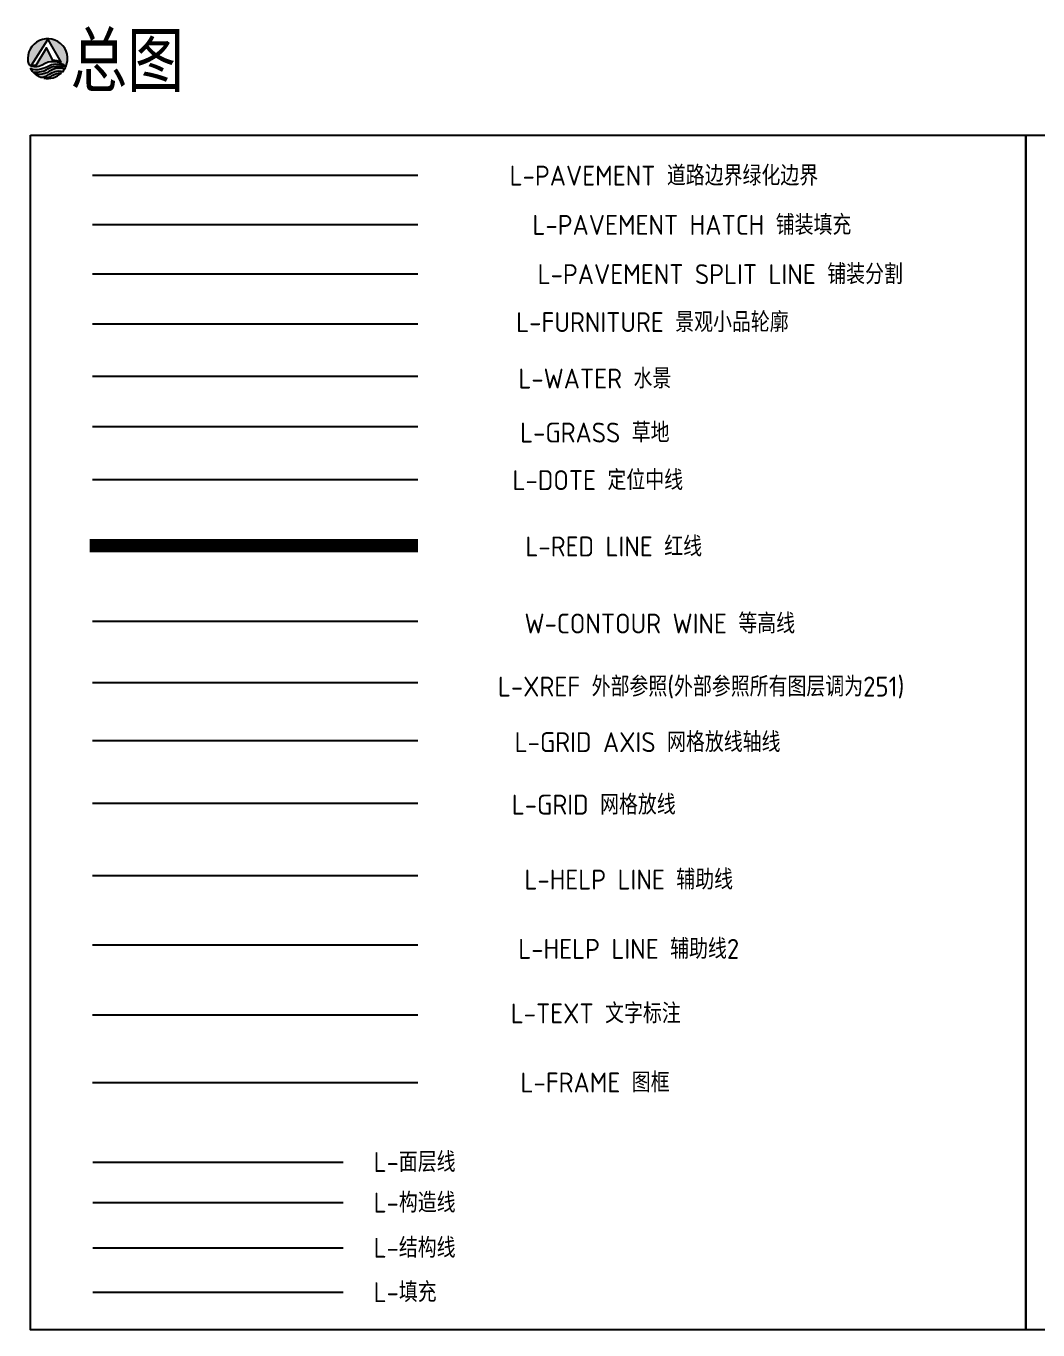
# Model space of a CAD drawing. Header units: millimetres. Extents: x -2430464 to 225692, y -180 to 1805330.
# Drawn here: x -1442555 to -1417138, y 1498428 to 1531168 of the extents above; entities that cross this region are included whole.
import ezdxf
from ezdxf.enums import TextEntityAlignment as Align

# ---------------------------------------------------------------- set-up
doc = ezdxf.new("R2010")
doc.units = ezdxf.units.MM
doc.header["$LTSCALE"] = 1000
for name, pattern in [('-6_350_HOLE$0$DASH', [0.35, 0.25, -0.1]), ('ACAD_ISO10W100', [18, 12, -3, 0, -3]), ('ACAD_ISO12W100', [22, 12, -3, 0.5, -3, 0.5, -3]), ('DASH', [0.35, 0.25, -0.1]), ('DOTE', [2.42, 2, -0.2, 0.02, -0.2])]:
    doc.linetypes.add(name, pattern=pattern)
doc.layers.get('0').update_dxf_attribs({"linetype": 'CONTINUOUS'})
for name, color, linetype in [('L-CONTOUR_LINE等高线', 252, 'DASH'), ('L-DIMLINEAR标注', 3, 'CONTINUOUS'), ('L-DOTE定位中线', 1, 'DOTE'), ('L-FRAME图框', 3, 'CONTINUOUS'), ('L-FURNITURE景观小品轮廓', 6, 'CONTINUOUS'), ('L-GRASS草地', 252, 'CONTINUOUS'), ('L-GRID_AXIS网格放线轴线', 1, 'CONTINUOUS'), ('L-GRID网格放线', 252, '-6_350_HOLE$0$DASH'), ('L-HELP_LINE辅助线1', 4, 'CONTINUOUS'), ('L-HELP_LINE辅助线2', 94, 'CONTINUOUS'), ('L-PAVEMENT_HATCH铺装填充', 251, 'CONTINUOUS'), ('L-PAVEMENT_SPLIT_LINE铺装分割', 23, 'CONTINUOUS'), ('L-PAVEMENT道路边界绿化边界', 2, 'CONTINUOUS'), ('L-RED_LINE红线', 1, 'ACAD_ISO12W100'), ('L-TEXT文字标注', 7, 'CONTINUOUS'), ('L-WATER水景', 5, 'CONTINUOUS'), ('L-XREF外部参照', 251, 'CONTINUOUS'), ('L-填充', 251, 'CONTINUOUS'), ('L-构造线', 6, 'CONTINUOUS'), ('L-结构线', 7, 'CONTINUOUS'), ('L-面层线', 4, 'CONTINUOUS')]:
    doc.layers.add(name, color=color, linetype=linetype)
doc.styles.get("Standard").update_dxf_attribs({"font": 'tssdeng.shx', "width": 0.7, "bigfont": 'hztxt.shx'})

# ---------------------------------------------------------------- blocks, each defined once
blk = doc.blocks.new('LOGO')
h = blk.add_hatch(color=140)
h.dxf.hatch_style = 1
h.paths.add_polyline_path([(-4.77, -1.51, 0.294083), (-1.37, -1.53, -0.363756), (4.56, -2.04, 1.450144)])
h.paths.add_polyline_path([(0, 4.79), (3.3, -0.88, 0.101723), (1.3, -0.42), (-0.31, 2.66), (-2.99, -1.74, -0.081837), (-4.11, -1.62)], flags=16)
h = blk.add_hatch(color=174)
h.paths.add_polyline_path([(3.76, -3.29, 0.064571), (4.48, -2.22, 0.296692), (0.48, -1.71, -0.04264), (-1.77, -2.61, -0.209747), (-4.4, -2.38, 0.179915), (-1.77, -4.68, 0.169783), (0.25, -4.03, -0.05744), (1.84, -3.27, -0.214092)])
h.paths.add_polyline_path([(0.82, -2.97, -0.084014), (-1.36, -3.92, -0.271733), (-3.43, -3.4, 0.071966), (-2.05, -3.36, 0.098278), (-0.23, -2.78, -0.072406), (1.02, -2.1, -0.088156), (2.57, -1.94, -0.181988), (3.97, -2.52, 0.206106)], flags=16)
blk.add_hatch(color=174).paths.add_polyline_path([(3.45, -3.62, 0.189728), (1.28, -4.2, -0.126537), (-0.99, -4.9, 0.245013)])
for points in [[(-4.77, -1.51, 0.294083), (-1.37, -1.53, -0.363756), (4.56, -2.04, 1.450144)], [(-4.11, -1.62), (0, 4.79), (3.3, -0.88, 0.101723), (1.3, -0.42), (-0.31, 2.66), (-2.99, -1.74, -0.081837)]]:
    blk.add_lwpolyline(points, format="xyb", close=True)
for points in [[(-4.4, -2.38, 0.209747), (-1.77, -2.61, 0.04264), (0.48, -1.71, -0.296692), (4.48, -2.22)], [(-3.43, -3.4, 0.071966), (-2.05, -3.36, 0.098278), (-0.23, -2.78, -0.072406), (1.02, -2.1, -0.088156), (2.57, -1.94, -0.181988), (3.97, -2.52, 0.206106), (0.82, -2.97, -0.084014), (-1.36, -3.92, -0.271733), (-3.43, -3.4)], [(-1.77, -4.68, 0.169783), (0.25, -4.03, -0.05744), (1.84, -3.27, -0.214092), (3.76, -3.29, -0.214092)], [(-0.99, -4.9, 0.126537), (1.28, -4.2, -0.189728), (3.45, -3.62, -0.189728)]]:
    blk.add_lwpolyline(points, format="xyb")
for start, end in [(208.4706, 249.2676), (318.8384, 333.6165), (258.5751, 313.6432)]:
    blk.add_arc((0, 0), 5, start, end)

msp = doc.modelspace()

# ---------------------------------------------------------------- linework, layer by layer
for points in [[(-1442444.81, 1528427.69), (-1417444.81, 1528427.69), (-1417444.81, 1498427.69), (-1442444.81, 1498427.69)], [(-1417444.81, 1528427.69), (-1392444.81, 1528427.69), (-1392444.81, 1498427.69), (-1417444.81, 1498427.69)]]:
    msp.add_lwpolyline(points, close=True)
at = {"layer": 'L-CONTOUR_LINE等高线', "ltscale": 100}
msp.add_lwpolyline([(-1440884.73, 1516227.74), (-1432712.64, 1516227.74)], dxfattribs=at)
at = {"layer": 'L-DOTE定位中线', "ltscale": 10}
msp.add_lwpolyline([(-1440884.73, 1519782.86), (-1432712.64, 1519782.86)], dxfattribs=at)
at = {"layer": 'L-FRAME图框'}
msp.add_lwpolyline([(-1440884.73, 1504636.51), (-1432712.64, 1504636.51)], dxfattribs=at)
at = {"layer": 'L-FURNITURE景观小品轮廓'}
msp.add_lwpolyline([(-1440884.73, 1523689.25), (-1432712.64, 1523689.25)], dxfattribs=at)
at = {"layer": 'L-GRASS草地'}
msp.add_lwpolyline([(-1440884.73, 1521113.97), (-1432712.64, 1521113.97)], dxfattribs=at)
at = {"layer": 'L-GRID_AXIS网格放线轴线'}
msp.add_lwpolyline([(-1440884.73, 1513227.95), (-1432712.64, 1513227.95)], dxfattribs=at)
at = {"layer": 'L-GRID网格放线', "ltscale": 100}
msp.add_lwpolyline([(-1440884.73, 1511659.04), (-1432712.64, 1511659.04)], dxfattribs=at)
at = {"layer": 'L-HELP_LINE辅助线1'}
msp.add_lwpolyline([(-1440884.73, 1509837.97), (-1432712.64, 1509837.97)], dxfattribs=at)
at = {"layer": 'L-HELP_LINE辅助线2'}
msp.add_lwpolyline([(-1440884.73, 1508097.25), (-1432712.64, 1508097.25)], dxfattribs=at)
at = {"layer": 'L-PAVEMENT_HATCH铺装填充'}
msp.add_lwpolyline([(-1440884.73, 1526185.18), (-1432712.64, 1526185.18)], dxfattribs=at)
at = {"layer": 'L-PAVEMENT_SPLIT_LINE铺装分割'}
msp.add_lwpolyline([(-1440884.73, 1524948.35), (-1432712.64, 1524948.35)], dxfattribs=at)
at = {"layer": 'L-PAVEMENT道路边界绿化边界'}
msp.add_lwpolyline([(-1440884.73, 1527422.01), (-1432712.64, 1527422.01)], dxfattribs=at)
at = {"layer": 'L-RED_LINE红线', "linetype": 'ACAD_ISO10W100', "const_width": 333.33}
msp.add_lwpolyline([(-1440959.97, 1518117.52), (-1432712.64, 1518117.52)], dxfattribs=at)
at = {"layer": 'L-TEXT文字标注'}
msp.add_lwpolyline([(-1440884.73, 1506338.91), (-1432712.64, 1506338.91)], dxfattribs=at)
at = {"layer": 'L-WATER水景'}
msp.add_lwpolyline([(-1440884.73, 1522376.97), (-1432712.64, 1522376.97)], dxfattribs=at)
at = {"layer": 'L-XREF外部参照'}
msp.add_lwpolyline([(-1440884.73, 1514683.55), (-1432712.64, 1514682.54)], dxfattribs=at)
at = {"layer": 'L-填充'}
msp.add_lwpolyline([(-1440882.32, 1499375.23), (-1434591.99, 1499375.23)], dxfattribs=at)
at = {"layer": 'L-构造线'}
msp.add_lwpolyline([(-1440882.32, 1501624.73), (-1434591.99, 1501624.73)], dxfattribs=at)
at = {"layer": 'L-结构线'}
msp.add_lwpolyline([(-1440882.32, 1500490.36), (-1434591.99, 1500490.36)], dxfattribs=at)
at = {"layer": 'L-面层线'}
msp.add_lwpolyline([(-1440882.32, 1502643.8), (-1434591.99, 1502643.8)], dxfattribs=at)

# ---------------------------------------------------------------- block references
at = {"xscale": 100, "yscale": 100, "zscale": 100}
msp.add_blockref('LOGO', (-1442011.64, 1530351.78), dxfattribs=at)

# ---------------------------------------------------------------- texts
at = {"layer": 'L-CONTOUR_LINE等高线', "ltscale": 3, "width": 0.95}
msp.add_text('W-CONTOUR WINE 等高线', height=500, dxfattribs=at).set_placement((-1426636.33, 1516193.1), align=Align.MIDDLE)
at = {"layer": 'L-DIMLINEAR标注', "width": 0.95}
msp.add_text('L-FRAME 图框', height=500, dxfattribs=at).set_placement((-1428262.9, 1504667.17), align=Align.MIDDLE)
at = {"layer": 'L-DOTE定位中线', "linetype": 'DOTE', "ltscale": 3, "width": 0.95}
msp.add_text('L-DOTE 定位中线', height=500, dxfattribs=at).set_placement((-1428193.8, 1519793.15), align=Align.MIDDLE)
at = {"layer": 'L-FURNITURE景观小品轮廓', "width": 0.95}
msp.add_text('L-FURNITURE 景观小品轮廓', height=500, dxfattribs=at).set_placement((-1426821.48, 1523760.22), align=Align.MIDDLE)
at = {"layer": 'L-GRASS草地', "width": 0.95}
msp.add_text('L-GRASS 草地', height=500, dxfattribs=at).set_placement((-1428268.14, 1520986.61), align=Align.MIDDLE)
at = {"layer": 'L-GRID_AXIS网格放线轴线', "width": 0.95}
msp.add_text('L-GRID AXIS 网格放线轴线', height=500, dxfattribs=at).set_placement((-1426943.27, 1513213.46), align=Align.MIDDLE)
at = {"layer": 'L-GRID网格放线', "ltscale": 10, "width": 0.95}
msp.add_text('L-GRID 网格放线', height=500, dxfattribs=at).set_placement((-1428295.59, 1511644.55), align=Align.MIDDLE)
at = {"layer": 'L-HELP_LINE辅助线1', "width": 0.95}
msp.add_text('L-HELP LINE 辅助线', height=500, dxfattribs=at).set_placement((-1427416.69, 1509762.54), align=Align.MIDDLE)
at = {"layer": 'L-HELP_LINE辅助线2', "width": 0.95}
msp.add_text('L-HELP LINE 辅助线2', height=500, dxfattribs=at).set_placement((-1427416.69, 1508021.82), align=Align.MIDDLE)
at = {"layer": 'L-PAVEMENT_HATCH铺装填充', "width": 0.95}
msp.add_text('L-PAVEMENT HATCH 铺装填充', height=500, dxfattribs=at).set_placement((-1425830.11, 1526201.18), align=Align.MIDDLE)
at = {"layer": 'L-PAVEMENT_SPLIT_LINE铺装分割', "width": 0.95}
msp.add_text('L-PAVEMENT SPLIT LINE 铺装分割', height=500, dxfattribs=at).set_placement((-1425116.78, 1524964.35), align=Align.MIDDLE)
at = {"layer": 'L-PAVEMENT道路边界绿化边界', "width": 0.95}
msp.add_text('L-PAVEMENT 道路边界绿化边界', height=500, dxfattribs=at).set_placement((-1426533.09, 1527438.01), align=Align.MIDDLE)
at = {"layer": 'L-RED_LINE红线', "linetype": 'ACAD_ISO10W100', "width": 0.95}
msp.add_text('L-RED LINE 红线', height=500, dxfattribs=at).set_placement((-1427793.14, 1518127.81), align=Align.MIDDLE)
at = {"layer": 'L-TEXT文字标注', "width": 0.95}
for s, height, p in [('总图', 1500, (-1440013.04, 1530341.16)), ('L-TEXT 文字标注', 500, (-1428245.11, 1506403.47))]:
    msp.add_text(s, height=height, dxfattribs=at).set_placement(p, align=Align.MIDDLE)
at = {"layer": 'L-WATER水景', "width": 0.95}
msp.add_text('L-WATER 水景', height=500, dxfattribs=at).set_placement((-1428268.14, 1522342.34), align=Align.MIDDLE)
at = {"layer": 'L-XREF外部参照', "width": 0.95}
msp.add_text('L-XREF 外部参照(外部参照所有图层调为251)', height=500, dxfattribs=at).set_placement((-1425598.39, 1514585.26), align=Align.MIDDLE)
at = {"layer": 'L-填充', "width": 0.95}
msp.add_text('L-填充', height=500, dxfattribs=at).set_placement((-1433825.86, 1499375.23), align=Align.MIDDLE_LEFT)
at = {"layer": 'L-构造线', "width": 0.95}
msp.add_text('L-构造线', height=500, dxfattribs=at).set_placement((-1433825.86, 1501624.73), align=Align.MIDDLE_LEFT)
at = {"layer": 'L-结构线', "width": 0.95}
msp.add_text('L-结构线', height=500, dxfattribs=at).set_placement((-1433825.86, 1500490.36), align=Align.MIDDLE_LEFT)
at = {"layer": 'L-面层线', "width": 0.95}
msp.add_text('L-面层线', height=500, dxfattribs=at).set_placement((-1433825.86, 1502643.8), align=Align.MIDDLE_LEFT)

doc.saveas('drawing.dxf')
